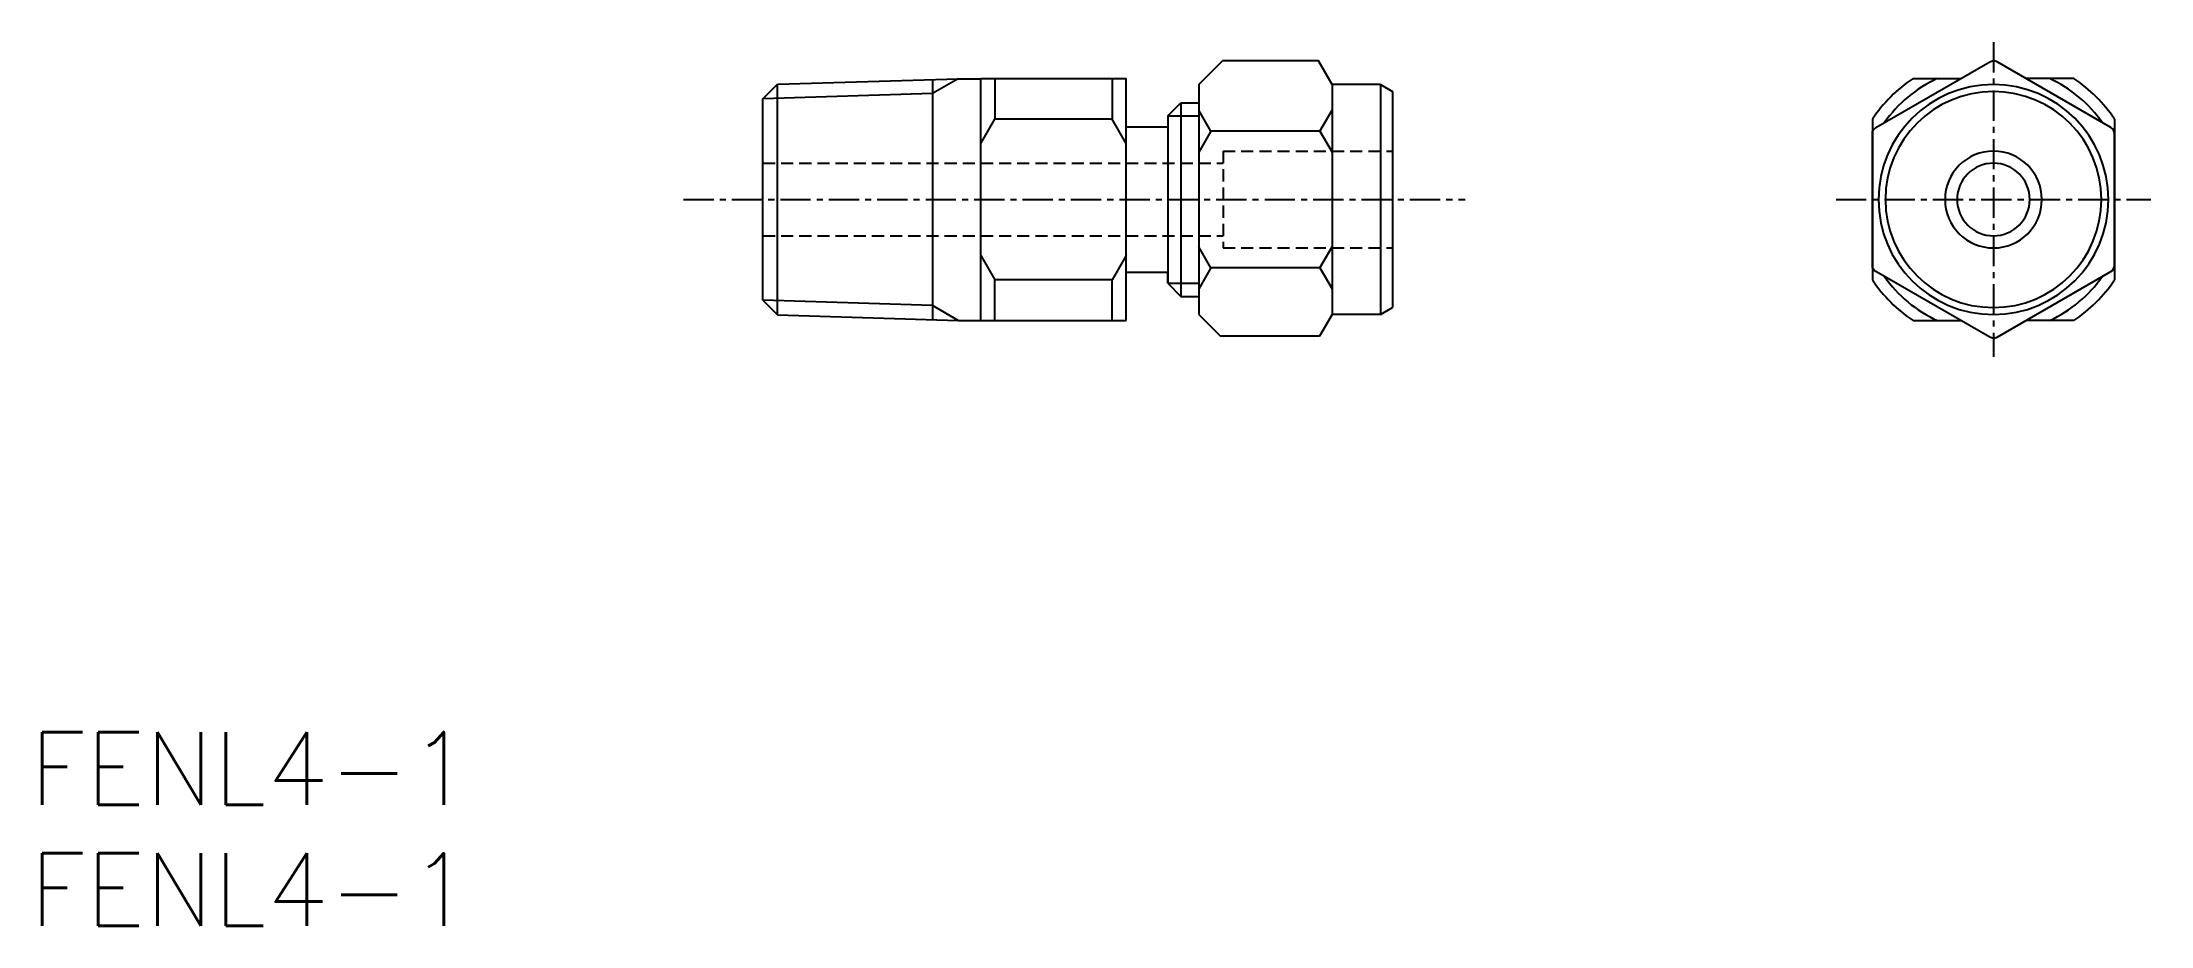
# Model space of a CAD drawing. Extents: x 0.5 to 87.6, y 0 to 36.5.
import ezdxf

# ---------------------------------------------------------------- set-up
doc = ezdxf.new("R2010")
doc.units = 0
doc.linetypes.add('CENTER', pattern=[2, 1.25, -0.25, 0.25, -0.25])
doc.linetypes.add('DASHED', pattern=[0.75, 0.5, -0.25])
doc.layers.get('0').update_dxf_attribs({"linetype": 'CONTINUOUS'})
doc.layers.add('CENTER', color=1, linetype='CENTER')
doc.styles.get("Standard").update_dxf_attribs({"font": 'txt.shx'})

# ---------------------------------------------------------------- blocks, each defined once
blk = doc.blocks.new('*U7')
at = {"color": 7, "linetype": 'CONTINUOUS'}
blk.add_text('FENL4-1', height=3, dxfattribs=at).set_placement((0, 0))
blk = doc.blocks.new('*U8')
at = {"color": 7, "linetype": 'CONTINUOUS'}
blk.add_text('FENL4-1', height=3, dxfattribs=at).set_placement((0, 5))

msp = doc.modelspace()

# ---------------------------------------------------------------- linework, layer by layer
at = {"color": 7, "linetype": 'CONTINUOUS'}
for p, q in [((48.28, 34.75), (49.257, 35.727)), ((53.216, 35.727), (49.257, 35.727)), ((53.78, 34.75), (53.216, 35.727)), ((30.88, 34.759), (38.344, 34.992)), ((37.28, 34.959), (37.28, 25.041)), ((38.344, 34.992), (39.28, 34.992)), ((39.28, 25), (39.28, 35)), ((39.28, 35), (45.28, 35)), ((39.862, 35), (39.862, 33.317)), ((44.702, 35), (44.702, 33.317)), ((45.28, 25), (45.28, 35)), ((77.777, 35), (79.754, 35)), ((84.41, 35), (82.434, 35)), ((30.28, 34.159), (30.88, 34.759)), ((30.28, 25.841), (30.28, 34.159)), ((30.88, 25.241), (30.88, 34.759)), ((47, 33.459), (47.541, 34)), ((47.541, 34), (47.541, 26)), ((47.541, 34), (48.28, 34)), ((48.28, 34.75), (48.28, 25.25)), ((53.78, 34.75), (53.78, 25.25)), ((55.78, 34.75), (53.78, 34.75)), ((55.78, 34.75), (55.78, 25.25)), ((55.78, 34.75), (56.28, 34.461)), ((56.28, 34.461), (56.28, 25.539)), ((39.284, 32.317), (39.862, 33.317)), ((44.702, 33.317), (39.862, 33.317)), ((45.28, 32.317), (44.702, 33.317)), ((47, 33.459), (47, 33)), ((48.78, 32.825), (48.28, 33.691)), ((53.28, 32.825), (53.78, 33.691)), ((76.094, 33.317), (76.094, 26.683)), ((86.094, 33.317), (86.094, 26.683)), ((45.28, 33), (47, 33)), ((47, 33), (47, 26.542)), ((48.78, 32.825), (48.28, 31.959)), ((53.28, 32.825), (48.78, 32.825)), ((53.28, 32.825), (53.78, 31.959)), ((45.28, 27), (45.28, 30)), ((48.78, 27.175), (48.28, 28.041)), ((53.28, 27.175), (53.78, 28.041)), ((39.284, 27.683), (39.862, 26.683)), ((45.28, 27.683), (44.702, 26.683)), ((45.28, 27), (47, 27)), ((47, 26.542), (47, 27)), ((48.78, 27.175), (48.28, 26.309)), ((53.28, 27.175), (48.78, 27.175)), ((53.28, 27.175), (53.78, 26.309)), ((39.862, 25), (39.862, 26.683)), ((44.702, 26.683), (39.862, 26.683)), ((44.702, 25), (44.702, 26.683)), ((47, 26.542), (47.541, 26)), ((30.28, 25.841), (30.88, 25.241)), ((47.541, 26), (48.28, 26)), ((55.78, 25.25), (56.28, 25.539)), ((30.88, 25.241), (38.344, 25.008)), ((38.344, 25.008), (39.28, 25.008)), ((39.28, 25), (45.28, 25)), ((48.28, 25.25), (49.18, 24.35)), ((53.78, 25.25), (53.26, 24.35)), ((55.78, 25.25), (53.78, 25.25)), ((77.777, 25), (79.754, 25)), ((84.41, 25), (82.434, 25)), ((53.26, 24.35), (49.18, 24.35))]:
    msp.add_line(p, q, dxfattribs=at)
at = {"color": 3, "linetype": 'CONTINUOUS'}
for p, q in [((38.344, 34.992), (37.28, 34.378)), ((37.28, 34.378), (30.28, 34.159)), ((47, 33.459), (48.28, 33.459)), ((47, 26.542), (48.28, 26.542)), ((37.28, 25.622), (30.28, 25.841)), ((38.344, 25.008), (37.28, 25.622))]:
    msp.add_line(p, q, dxfattribs=at)
at = {"color": 3, "linetype": 'DASHED'}
for p, q in [((30.28, 31.5), (49.28, 31.5)), ((49.28, 32), (49.28, 28)), ((49.28, 32), (56.28, 32)), ((30.28, 28.5), (49.28, 28.5)), ((49.28, 28), (56.28, 28))]:
    msp.add_line(p, q, dxfattribs=at)
at = {"color": 7, "linetype": 'CONTINUOUS'}
for points in [[(81.094, 24.273, -0.131652), (80.944, 24.313), (76.244, 27.027, -0.267949), (76.094, 27.286), (76.094, 32.714, -0.267949), (76.244, 32.973), (80.944, 35.687, -0.131652), (81.094, 35.727)], [(81.094, 24.273, 0.131652), (81.244, 24.313), (85.944, 27.027, 0.267949), (86.094, 27.286), (86.094, 32.714, 0.267949), (85.944, 32.973), (81.244, 35.687, 0.131652), (81.094, 35.727)]]:
    msp.add_lwpolyline(points, format="xyb", dxfattribs=at)
for radius, start, end in [(6, 123.55731, 146.44269), (5.511, 114.85947, 144.85947), (5.511, 35.14053, 65.14053), (6, 33.55731, 56.44269), (4.75, 90, 270), (4.461, 90, 270), (4.75, 270, 90), (4.461, 270, 90), (2, 90, 270), (1.5, 90, 270), (2, 270, 90), (1.5, 270, 90), (6, 213.55731, 236.44269), (5.511, 215.14053, 245.14053), (5.511, 294.85947, 324.85947), (6, 303.55731, 326.44269), (5, 239.99891, 240.00109), (5, 299.99891, 300.00109)]:
    msp.add_arc((81.094, 30), radius, start, end, dxfattribs=at)
at = {"layer": 'CENTER', "color": 1, "linetype": 'CENTER'}
for p, q in [((81.094, 36.5), (81.094, 23.5)), ((27, 30), (59.28, 30)), ((74.594, 30), (87.594, 30))]:
    msp.add_line(p, q, dxfattribs=at)

# ---------------------------------------------------------------- block references
at = {"color": 7, "linetype": 'CONTINUOUS'}
for name in ['*U8', '*U7']:
    msp.add_blockref(name, (0, 0), dxfattribs=at)

doc.saveas('drawing.dxf')
